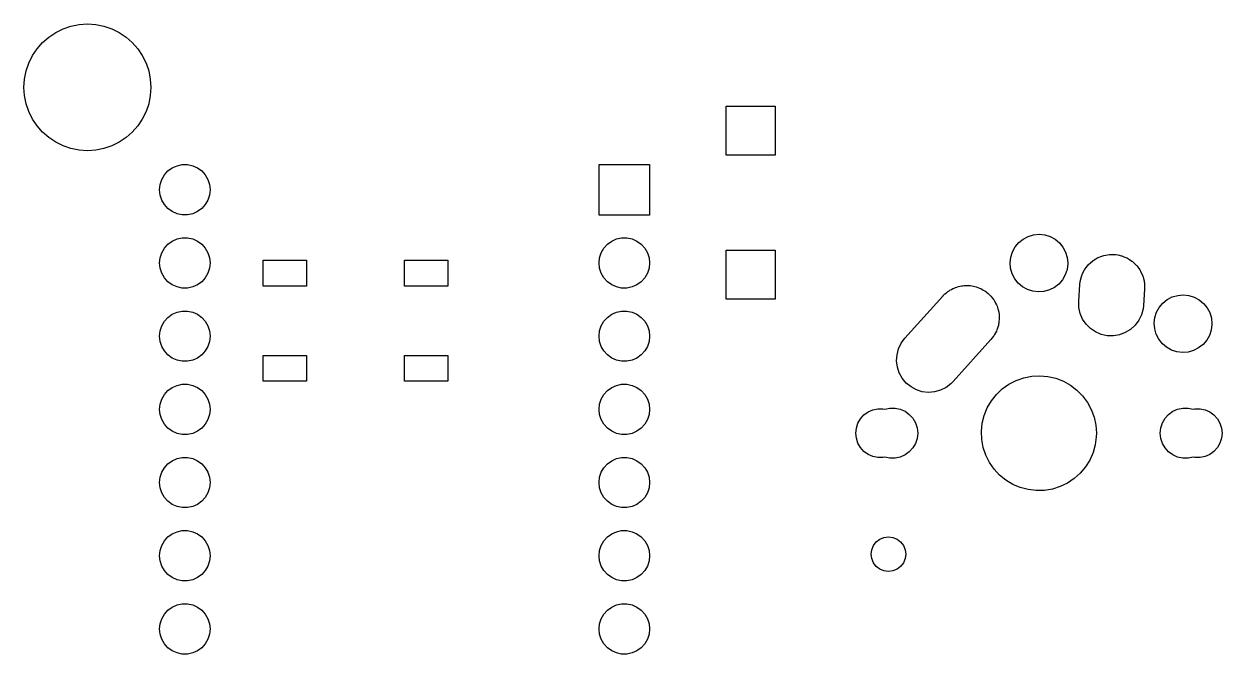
# Model space of a CAD drawing. Extents: x 124.3 to 210.2, y -114.7 to -26.3.
# Drawn here: x 124.3 to 165.85, y -48.17 to -26.3 of the extents above; entities that cross this region are included whole.
import ezdxf

# ---------------------------------------------------------------- set-up
doc = ezdxf.new("R2010")
doc.units = 0
doc.layers.add('BLACK', color=7, linetype='CONTINUOUS')

msp = doc.modelspace()

# ---------------------------------------------------------------- linework, layer by layer
at = {"layer": 'BLACK', "linetype": 'CONTINUOUS'}
for p, q in [((125.4, -26.5947), (125.658, -26.4675)), ((125.658, -26.4675), (125.931, -26.375)), ((125.931, -26.375), (126.213, -26.3188)), ((126.213, -26.3188), (126.5, -26.3)), ((126.5, -26.3), (126.787, -26.3188)), ((126.787, -26.3188), (127.069, -26.375)), ((127.069, -26.375), (127.342, -26.4675)), ((127.342, -26.4675), (127.6, -26.5947)), ((124.755, -27.1607), (124.944, -26.9444)), ((124.944, -26.9444), (125.161, -26.7546)), ((125.161, -26.7546), (125.4, -26.5947)), ((127.6, -26.5947), (127.839, -26.7546)), ((127.839, -26.7546), (128.056, -26.9444)), ((128.056, -26.9444), (128.245, -27.1607)), ((124.467, -27.6581), (124.595, -27.4)), ((124.595, -27.4), (124.755, -27.1607)), ((128.245, -27.1607), (128.405, -27.4)), ((128.405, -27.4), (128.533, -27.6581)), ((124.375, -27.9306), (124.467, -27.6581)), ((128.533, -27.6581), (128.625, -27.9306)), ((124.3, -28.5), (124.319, -28.2128)), ((124.319, -28.2128), (124.375, -27.9306)), ((128.625, -27.9306), (128.681, -28.2128)), ((128.681, -28.2128), (128.7, -28.5)), ((124.319, -28.7872), (124.3, -28.5)), ((128.7, -28.5), (128.681, -28.7872)), ((124.375, -29.0694), (124.319, -28.7872)), ((124.467, -29.3419), (124.375, -29.0694)), ((128.625, -29.0694), (128.533, -29.3419)), ((128.681, -28.7872), (128.625, -29.0694)), ((124.595, -29.6), (124.467, -29.3419)), ((128.533, -29.3419), (128.405, -29.6)), ((148.65, -30.85), (148.65, -29.15)), ((148.65, -29.15), (150.35, -29.15)), ((150.35, -29.15), (150.35, -30.85)), ((124.755, -29.8393), (124.595, -29.6)), ((124.944, -30.0556), (124.755, -29.8393)), ((128.245, -29.8393), (128.056, -30.0556)), ((128.405, -29.6), (128.245, -29.8393)), ((125.161, -30.2454), (124.944, -30.0556)), ((125.4, -30.4053), (125.161, -30.2454)), ((127.839, -30.2454), (127.6, -30.4053)), ((128.056, -30.0556), (127.839, -30.2454)), ((125.658, -30.5325), (125.4, -30.4053)), ((125.931, -30.625), (125.658, -30.5325)), ((126.213, -30.6812), (125.931, -30.625)), ((126.5, -30.7), (126.213, -30.6812)), ((126.787, -30.6812), (126.5, -30.7)), ((127.069, -30.625), (126.787, -30.6812)), ((127.342, -30.5325), (127.069, -30.625)), ((127.6, -30.4053), (127.342, -30.5325)), ((150.35, -30.85), (148.65, -30.85)), ((129.079, -31.6976), (129.171, -31.5389)), ((129.171, -31.5389), (129.294, -31.4028)), ((129.294, -31.4028), (129.442, -31.2951)), ((129.442, -31.2951), (129.609, -31.2206)), ((129.609, -31.2206), (129.788, -31.1825)), ((129.788, -31.1825), (129.972, -31.1825)), ((129.972, -31.1825), (130.151, -31.2206)), ((130.151, -31.2206), (130.318, -31.2951)), ((130.318, -31.2951), (130.466, -31.4028)), ((130.466, -31.4028), (130.589, -31.5389)), ((130.589, -31.5389), (130.681, -31.6976)), ((144.244, -32.9303), (144.244, -31.1777)), ((144.244, -31.1777), (145.996, -31.1777)), ((145.996, -31.1777), (145.996, -32.9303)), ((129.004, -32.054), (129.023, -31.8718)), ((129.023, -31.8718), (129.079, -31.6976)), ((130.681, -31.6976), (130.737, -31.8718)), ((130.737, -31.8718), (130.756, -32.054)), ((129.023, -32.2362), (129.004, -32.054)), ((129.079, -32.4104), (129.023, -32.2362)), ((130.737, -32.2362), (130.681, -32.4104)), ((130.756, -32.054), (130.737, -32.2362)), ((129.171, -32.5691), (129.079, -32.4104)), ((129.294, -32.7052), (129.171, -32.5691)), ((129.442, -32.8129), (129.294, -32.7052)), ((129.609, -32.8874), (129.442, -32.8129)), ((130.318, -32.8129), (130.151, -32.8874)), ((130.466, -32.7052), (130.318, -32.8129)), ((130.589, -32.5691), (130.466, -32.7052)), ((130.681, -32.4104), (130.589, -32.5691)), ((129.788, -32.9255), (129.609, -32.8874)), ((129.972, -32.9255), (129.788, -32.9255)), ((130.151, -32.8874), (129.972, -32.9255)), ((145.996, -32.9303), (144.244, -32.9303)), ((159.125, -33.6728), (159.313, -33.6177)), ((159.313, -33.6177), (159.507, -33.6)), ((159.507, -33.6), (159.701, -33.6204)), ((159.701, -33.6204), (159.888, -33.6781)), ((129.171, -34.0789), (129.294, -33.9428)), ((129.294, -33.9428), (129.442, -33.8351)), ((129.442, -33.8351), (129.609, -33.7606)), ((129.609, -33.7606), (129.788, -33.7225)), ((129.788, -33.7225), (129.972, -33.7225)), ((129.972, -33.7225), (130.151, -33.7606)), ((130.151, -33.7606), (130.318, -33.8351)), ((130.318, -33.8351), (130.466, -33.9428)), ((130.466, -33.9428), (130.589, -34.0789)), ((144.411, -34.0789), (144.534, -33.9428)), ((144.534, -33.9428), (144.682, -33.8351)), ((144.682, -33.8351), (144.849, -33.7606)), ((144.849, -33.7606), (145.028, -33.7225)), ((145.028, -33.7225), (145.212, -33.7225)), ((145.212, -33.7225), (145.391, -33.7606)), ((145.391, -33.7606), (145.558, -33.8351)), ((145.558, -33.8351), (145.706, -33.9428)), ((145.706, -33.9428), (145.829, -34.0789)), ((158.581, -34.2061), (158.675, -34.035)), ((158.675, -34.035), (158.8, -33.8855)), ((158.8, -33.8855), (158.952, -33.7632)), ((158.952, -33.7632), (159.125, -33.6728)), ((159.888, -33.6781), (160.059, -33.771)), ((160.059, -33.771), (160.21, -33.8954)), ((160.21, -33.8954), (160.333, -34.0466)), ((160.333, -34.0466), (160.425, -34.2189)), ((129.004, -34.594), (129.023, -34.4118)), ((129.023, -34.4118), (129.079, -34.2376)), ((129.079, -34.2376), (129.171, -34.0789)), ((130.589, -34.0789), (130.681, -34.2376)), ((130.681, -34.2376), (130.737, -34.4118)), ((130.737, -34.4118), (130.756, -34.594)), ((144.244, -34.594), (144.263, -34.4118)), ((144.263, -34.4118), (144.319, -34.2376)), ((144.319, -34.2376), (144.411, -34.0789)), ((145.829, -34.0789), (145.921, -34.2376)), ((145.921, -34.2376), (145.977, -34.4118)), ((145.977, -34.4118), (145.996, -34.594)), ((148.65, -35.85), (148.65, -34.15)), ((148.65, -34.15), (150.35, -34.15)), ((150.35, -34.15), (150.35, -35.85)), ((158.5, -34.586), (158.522, -34.3921)), ((158.522, -34.3921), (158.581, -34.2061)), ((160.425, -34.2189), (160.481, -34.4058)), ((160.481, -34.4058), (160.5, -34.6)), ((161.379, -34.5099), (161.468, -34.4566)), ((161.468, -34.4566), (161.546, -34.4088)), ((161.546, -34.4088), (161.552, -34.4066)), ((161.552, -34.4066), (161.556, -34.4046)), ((161.556, -34.4046), (161.681, -34.3584)), ((161.681, -34.3584), (161.746, -34.3338)), ((161.746, -34.3338), (161.748, -34.3335)), ((161.748, -34.3335), (161.749, -34.3333)), ((161.749, -34.3333), (161.952, -34.2985)), ((161.952, -34.2985), (161.954, -34.2985)), ((161.954, -34.2985), (161.957, -34.298)), ((161.957, -34.298), (162.02, -34.2994)), ((162.02, -34.2994), (162.158, -34.3012)), ((162.158, -34.3012), (162.164, -34.3025)), ((162.164, -34.3025), (162.171, -34.3027)), ((162.171, -34.3027), (162.24, -34.3176)), ((162.24, -34.3176), (162.36, -34.3413)), ((162.36, -34.3413), (162.37, -34.3456)), ((162.37, -34.3456), (162.38, -34.3476)), ((162.38, -34.3476), (162.446, -34.3758)), ((162.446, -34.3758), (162.551, -34.4176)), ((162.551, -34.4176), (162.564, -34.4262)), ((162.564, -34.4262), (162.576, -34.4313)), ((162.576, -34.4313), (162.635, -34.4707)), ((162.635, -34.4707), (162.725, -34.5275)), ((129.023, -34.7762), (129.004, -34.594)), ((129.079, -34.9504), (129.023, -34.7762)), ((130.737, -34.7762), (130.681, -34.9504)), ((130.756, -34.594), (130.737, -34.7762)), ((132.6, -35.4), (132.6, -34.5)), ((132.6, -34.5), (134.1, -34.5)), ((134.1, -34.5), (134.1, -35.4)), ((137.5, -35.4), (137.5, -34.5)), ((137.5, -34.5), (139, -34.5)), ((139, -34.5), (139, -35.4)), ((144.263, -34.7762), (144.244, -34.594)), ((144.319, -34.9504), (144.263, -34.7762)), ((145.977, -34.7762), (145.921, -34.9504)), ((145.996, -34.594), (145.977, -34.7762)), ((158.516, -34.7805), (158.5, -34.586)), ((158.57, -34.9681), (158.516, -34.7805)), ((160.475, -34.8215), (160.414, -35.0067)), ((160.5, -34.6279), (160.475, -34.8215)), ((160.5, -34.6), (160.5, -34.6279)), ((161.039, -34.9164), (161.078, -34.8355)), ((161.078, -34.8355), (161.09, -34.8202)), ((161.09, -34.8202), (161.096, -34.8073)), ((161.096, -34.8073), (161.151, -34.7385)), ((161.151, -34.7385), (161.206, -34.6643)), ((161.206, -34.6643), (161.217, -34.6543)), ((161.217, -34.6543), (161.224, -34.6456)), ((161.224, -34.6456), (161.295, -34.5836)), ((161.295, -34.5836), (161.364, -34.5203)), ((161.364, -34.5203), (161.373, -34.5148)), ((161.373, -34.5148), (161.379, -34.5099)), ((162.725, -34.5275), (162.74, -34.5415)), ((162.74, -34.5415), (162.754, -34.5506)), ((162.754, -34.5506), (162.802, -34.5989)), ((162.802, -34.5989), (162.876, -34.6672)), ((162.876, -34.6672), (162.891, -34.6875)), ((162.891, -34.6875), (162.905, -34.7014)), ((162.905, -34.7014), (162.942, -34.7559)), ((162.942, -34.7559), (162.999, -34.8322)), ((162.999, -34.8322), (163.012, -34.8589)), ((163.012, -34.8589), (163.025, -34.878)), ((163.025, -34.878), (163.051, -34.9362)), ((129.171, -35.1091), (129.079, -34.9504)), ((129.294, -35.2452), (129.171, -35.1091)), ((129.442, -35.3529), (129.294, -35.2452)), ((130.466, -35.2452), (130.318, -35.3529)), ((130.589, -35.1091), (130.466, -35.2452)), ((130.681, -34.9504), (130.589, -35.1091)), ((144.411, -35.1091), (144.319, -34.9504)), ((144.534, -35.2452), (144.411, -35.1091)), ((144.682, -35.3529), (144.534, -35.2452)), ((145.706, -35.2452), (145.558, -35.3529)), ((145.829, -35.1091), (145.706, -35.2452)), ((145.921, -34.9504), (145.829, -35.1091)), ((158.659, -35.1417), (158.57, -34.9681)), ((158.781, -35.2947), (158.659, -35.1417)), ((158.929, -35.4211), (158.781, -35.2947)), ((160.317, -35.1764), (160.19, -35.3242)), ((160.414, -35.0067), (160.317, -35.1764)), ((160.917, -35.3435), (160.93, -35.2343)), ((160.93, -35.2343), (160.937, -35.208)), ((160.937, -35.208), (160.94, -35.1861)), ((160.94, -35.1861), (160.963, -35.1113)), ((160.963, -35.1113), (160.985, -35.0278)), ((160.985, -35.0278), (160.995, -35.007)), ((160.995, -35.007), (161.001, -34.9895)), ((161.001, -34.9895), (161.039, -34.9164)), ((163.051, -34.9362), (163.09, -35.0168)), ((163.09, -35.0168), (163.1, -35.0499)), ((163.1, -35.0499), (163.11, -35.0742)), ((163.11, -35.0742), (163.123, -35.1335)), ((163.123, -35.1335), (163.146, -35.215)), ((163.146, -35.215), (163.15, -35.2537)), ((163.15, -35.2537), (163.156, -35.2829)), ((163.156, -35.2829), (163.158, -35.3408)), ((129.609, -35.4274), (129.442, -35.3529)), ((129.788, -35.4655), (129.609, -35.4274)), ((129.972, -35.4655), (129.788, -35.4655)), ((130.151, -35.4274), (129.972, -35.4655)), ((130.318, -35.3529), (130.151, -35.4274)), ((134.1, -35.4), (132.6, -35.4)), ((139, -35.4), (137.5, -35.4)), ((144.849, -35.4274), (144.682, -35.3529)), ((145.028, -35.4655), (144.849, -35.4274)), ((145.212, -35.4655), (145.028, -35.4655)), ((145.391, -35.4274), (145.212, -35.4655)), ((145.558, -35.3529), (145.391, -35.4274)), ((156.178, -35.7332), (156.184, -35.7256)), ((156.184, -35.7256), (156.195, -35.7155)), ((156.195, -35.7155), (156.24, -35.6706)), ((156.24, -35.6706), (156.289, -35.6338)), ((156.289, -35.6338), (156.339, -35.5899)), ((156.339, -35.5899), (156.377, -35.5671)), ((156.377, -35.5671), (156.411, -35.5418)), ((156.411, -35.5418), (156.462, -35.5165)), ((156.462, -35.5165), (156.516, -35.4846)), ((156.516, -35.4846), (156.561, -35.4678)), ((156.561, -35.4678), (156.602, -35.4476)), ((156.602, -35.4476), (156.654, -35.4334)), ((156.654, -35.4334), (156.709, -35.4133)), ((156.709, -35.4133), (156.761, -35.4044)), ((156.761, -35.4044), (156.809, -35.3914)), ((156.809, -35.3914), (156.859, -35.3876)), ((156.859, -35.3876), (156.912, -35.3785)), ((156.912, -35.3785), (156.969, -35.3792)), ((156.969, -35.3792), (157.022, -35.3752)), ((157.022, -35.3752), (157.068, -35.3805)), ((157.068, -35.3805), (157.118, -35.3812)), ((157.118, -35.3812), (157.178, -35.3931)), ((157.178, -35.3931), (157.234, -35.3996)), ((157.234, -35.3996), (157.275, -35.4124)), ((157.275, -35.4124), (157.32, -35.4213)), ((157.32, -35.4213), (157.381, -35.4457)), ((157.381, -35.4457), (157.438, -35.4637)), ((157.438, -35.4637), (157.472, -35.4822)), ((157.472, -35.4822), (157.511, -35.4976)), ((157.511, -35.4976), (157.57, -35.535)), ((157.57, -35.535), (157.626, -35.5651)), ((157.626, -35.5651), (157.653, -35.5875)), ((157.653, -35.5875), (157.685, -35.6075)), ((157.685, -35.6075), (157.74, -35.6582)), ((157.74, -35.6582), (157.791, -35.7003)), ((157.791, -35.7003), (157.812, -35.7246)), ((157.812, -35.7246), (157.836, -35.7472)), ((159.1, -35.5164), (158.929, -35.4211)), ((159.285, -35.5767), (159.1, -35.5164)), ((159.479, -35.5998), (159.285, -35.5767)), ((159.674, -35.5848), (159.479, -35.5998)), ((159.862, -35.5323), (159.674, -35.5848)), ((160.036, -35.4443), (159.862, -35.5323)), ((160.19, -35.3242), (160.036, -35.4443)), ((160.878, -35.9235), (160.917, -35.3435)), ((163.162, -35.4965), (163.122, -36.0765)), ((163.158, -35.3408), (163.165, -35.42)), ((163.163, -35.4789), (163.162, -35.4905)), ((163.162, -35.4905), (163.162, -35.4965)), ((163.165, -35.42), (163.163, -35.4789)), ((164.125, -35.7728), (164.313, -35.7177)), ((164.313, -35.7177), (164.507, -35.7)), ((164.507, -35.7), (164.701, -35.7204)), ((164.701, -35.7204), (164.888, -35.7781)), ((150.35, -35.85), (148.65, -35.85)), ((154.853, -37.2087), (156.163, -35.7487)), ((156.163, -35.7487), (156.178, -35.7332)), ((157.836, -35.7472), (157.884, -35.8109)), ((157.884, -35.8109), (157.928, -35.8644)), ((157.928, -35.8644), (157.942, -35.8887)), ((157.942, -35.8887), (157.959, -35.9122)), ((157.959, -35.9122), (157.997, -35.9879)), ((157.997, -35.9879), (158.032, -36.0514)), ((158.032, -36.0514), (158.039, -36.0742)), ((158.039, -36.0742), (158.05, -36.0968)), ((158.05, -36.0968), (158.075, -36.1832)), ((160.883, -36.1371), (160.878, -35.9235)), ((160.929, -36.3458), (160.883, -36.1371)), ((163.122, -36.0765), (163.11, -36.1857)), ((163.581, -36.3061), (163.675, -36.135)), ((163.675, -36.135), (163.8, -35.9855)), ((163.8, -35.9855), (163.952, -35.8632)), ((163.952, -35.8632), (164.125, -35.7728)), ((164.888, -35.7781), (165.059, -35.871)), ((165.059, -35.871), (165.21, -35.9954)), ((165.21, -35.9954), (165.333, -36.1466)), ((165.333, -36.1466), (165.425, -36.3189)), ((129.171, -36.6189), (129.294, -36.4828)), ((129.294, -36.4828), (129.442, -36.3751)), ((129.442, -36.3751), (129.609, -36.3006)), ((129.609, -36.3006), (129.788, -36.2625)), ((129.788, -36.2625), (129.972, -36.2625)), ((129.972, -36.2625), (130.151, -36.3006)), ((130.151, -36.3006), (130.318, -36.3751)), ((130.318, -36.3751), (130.466, -36.4828)), ((130.466, -36.4828), (130.589, -36.6189)), ((144.411, -36.6189), (144.534, -36.4828)), ((144.534, -36.4828), (144.682, -36.3751)), ((144.682, -36.3751), (144.849, -36.3006)), ((144.849, -36.3006), (145.028, -36.2625)), ((145.028, -36.2625), (145.212, -36.2625)), ((145.212, -36.2625), (145.391, -36.3006)), ((145.391, -36.3006), (145.558, -36.3751)), ((145.558, -36.3751), (145.706, -36.4828)), ((145.706, -36.4828), (145.829, -36.6189)), ((158.075, -36.1832), (158.098, -36.2546)), ((158.098, -36.2546), (158.1, -36.2746)), ((158.1, -36.2746), (158.106, -36.295)), ((158.106, -36.295), (158.115, -36.3903)), ((158.123, -36.5589), (158.114, -36.6219)), ((158.115, -36.3903), (158.124, -36.4666)), ((158.124, -36.4666), (158.123, -36.4829)), ((158.123, -36.4829), (158.125, -36.5)), ((158.125, -36.5), (158.123, -36.5589)), ((161.014, -36.542), (160.929, -36.3458)), ((161.134, -36.7186), (161.014, -36.542)), ((163.054, -36.3921), (162.961, -36.5845)), ((163.11, -36.1857), (163.054, -36.3921)), ((163.5, -36.686), (163.522, -36.4921)), ((163.522, -36.4921), (163.581, -36.3061)), ((165.425, -36.3189), (165.481, -36.5058)), ((165.481, -36.5058), (165.5, -36.7)), ((129.004, -37.134), (129.023, -36.9518)), ((129.023, -36.9518), (129.079, -36.7776)), ((129.079, -36.7776), (129.171, -36.6189)), ((130.589, -36.6189), (130.681, -36.7776)), ((130.681, -36.7776), (130.737, -36.9518)), ((130.737, -36.9518), (130.756, -37.134)), ((144.244, -37.134), (144.263, -36.9518)), ((144.263, -36.9518), (144.319, -36.7776)), ((144.319, -36.7776), (144.411, -36.6189)), ((145.829, -36.6189), (145.921, -36.7776)), ((145.921, -36.7776), (145.977, -36.9518)), ((145.977, -36.9518), (145.996, -37.134)), ((158.028, -36.9576), (157.992, -37.0209)), ((158.04, -36.9201), (158.028, -36.9576)), ((158.056, -36.8866), (158.04, -36.9201)), ((158.072, -36.8271), (158.056, -36.8866)), ((158.094, -36.7626), (158.072, -36.8271)), ((158.1, -36.7194), (158.094, -36.7626)), ((158.111, -36.6799), (158.1, -36.7194)), ((158.114, -36.6219), (158.111, -36.6799)), ((161.286, -36.8693), (161.134, -36.7186)), ((161.463, -36.9887), (161.286, -36.8693)), ((162.675, -36.8996), (162.493, -37.0111)), ((162.833, -36.7557), (162.675, -36.8996)), ((162.961, -36.5845), (162.833, -36.7557)), ((163.516, -36.8805), (163.5, -36.686)), ((163.57, -37.0681), (163.516, -36.8805)), ((165.475, -36.9215), (165.414, -37.1067)), ((165.5, -36.7279), (165.475, -36.9215)), ((165.5, -36.7), (165.5, -36.7279)), ((129.023, -37.3162), (129.004, -37.134)), ((129.079, -37.4904), (129.023, -37.3162)), ((130.737, -37.3162), (130.681, -37.4904)), ((130.756, -37.134), (130.737, -37.3162)), ((144.263, -37.3162), (144.244, -37.134)), ((144.319, -37.4904), (144.263, -37.3162)), ((145.977, -37.3162), (145.921, -37.4904)), ((145.996, -37.134), (145.977, -37.3162)), ((154.634, -37.5734), (154.726, -37.3806)), ((154.726, -37.3806), (154.853, -37.2087)), ((157.837, -37.2513), (156.527, -38.7113)), ((157.878, -37.1966), (157.837, -37.2513)), ((157.927, -37.1372), (157.878, -37.1966)), ((157.944, -37.1063), (157.927, -37.1372)), ((157.964, -37.0794), (157.944, -37.1063)), ((157.992, -37.0209), (157.964, -37.0794)), ((161.66, -37.0723), (161.463, -36.9887)), ((161.869, -37.1173), (161.66, -37.0723)), ((162.082, -37.122), (161.869, -37.1173)), ((162.293, -37.0862), (162.082, -37.122)), ((162.493, -37.0111), (162.293, -37.0862)), ((163.659, -37.2417), (163.57, -37.0681)), ((163.781, -37.3947), (163.659, -37.2417)), ((163.929, -37.5211), (163.781, -37.3947)), ((165.317, -37.2764), (165.19, -37.4242)), ((165.414, -37.1067), (165.317, -37.2764)), ((129.171, -37.6491), (129.079, -37.4904)), ((129.294, -37.7852), (129.171, -37.6491)), ((129.442, -37.8929), (129.294, -37.7852)), ((130.466, -37.7852), (130.318, -37.8929)), ((130.589, -37.6491), (130.466, -37.7852)), ((130.681, -37.4904), (130.589, -37.6491)), ((132.6, -38.7), (132.6, -37.8)), ((132.6, -37.8), (134.1, -37.8)), ((134.1, -37.8), (134.1, -38.7)), ((137.5, -38.7), (137.5, -37.8)), ((137.5, -37.8), (139, -37.8)), ((139, -37.8), (139, -38.7)), ((144.411, -37.6491), (144.319, -37.4904)), ((144.534, -37.7852), (144.411, -37.6491)), ((144.682, -37.8929), (144.534, -37.7852)), ((145.706, -37.7852), (145.558, -37.8929)), ((145.829, -37.6491), (145.706, -37.7852)), ((145.921, -37.4904), (145.829, -37.6491)), ((154.565, -37.9934), (154.579, -37.7801)), ((154.579, -37.7801), (154.634, -37.5734)), ((164.1, -37.6164), (163.929, -37.5211)), ((164.285, -37.6767), (164.1, -37.6164)), ((164.479, -37.6998), (164.285, -37.6767)), ((164.674, -37.6848), (164.479, -37.6998)), ((164.862, -37.6323), (164.674, -37.6848)), ((165.036, -37.5443), (164.862, -37.6323)), ((165.19, -37.4242), (165.036, -37.5443)), ((129.609, -37.9674), (129.442, -37.8929)), ((129.788, -38.0055), (129.609, -37.9674)), ((129.972, -38.0055), (129.788, -38.0055)), ((130.151, -37.9674), (129.972, -38.0055)), ((130.318, -37.8929), (130.151, -37.9674)), ((144.849, -37.9674), (144.682, -37.8929)), ((145.028, -38.0055), (144.849, -37.9674)), ((145.212, -38.0055), (145.028, -38.0055)), ((145.391, -37.9674), (145.212, -38.0055)), ((145.558, -37.8929), (145.391, -37.9674)), ((154.592, -38.2054), (154.565, -37.9934)), ((154.658, -38.4086), (154.592, -38.2054)), ((154.762, -38.5956), (154.658, -38.4086)), ((154.899, -38.7597), (154.762, -38.5956)), ((158.708, -38.6701), (158.974, -38.5768)), ((158.974, -38.5768), (159.25, -38.5218)), ((159.25, -38.5218), (159.531, -38.5063)), ((159.531, -38.5063), (159.812, -38.5306)), ((159.812, -38.5306), (160.086, -38.5942)), ((160.086, -38.5942), (160.349, -38.6959)), ((129.171, -39.1589), (129.294, -39.0228)), ((129.294, -39.0228), (129.442, -38.9151)), ((129.442, -38.9151), (129.609, -38.8406)), ((129.609, -38.8406), (129.788, -38.8025)), ((129.788, -38.8025), (129.972, -38.8025)), ((129.972, -38.8025), (130.151, -38.8406)), ((130.151, -38.8406), (130.318, -38.9151)), ((130.318, -38.9151), (130.466, -39.0228)), ((130.466, -39.0228), (130.589, -39.1589)), ((134.1, -38.7), (132.6, -38.7)), ((139, -38.7), (137.5, -38.7)), ((144.411, -39.1589), (144.534, -39.0228)), ((144.534, -39.0228), (144.682, -38.9151)), ((144.682, -38.9151), (144.849, -38.8406)), ((144.849, -38.8406), (145.028, -38.8025)), ((145.028, -38.8025), (145.212, -38.8025)), ((145.212, -38.8025), (145.391, -38.8406)), ((145.391, -38.8406), (145.558, -38.9151)), ((145.558, -38.9151), (145.706, -39.0228)), ((145.706, -39.0228), (145.829, -39.1589)), ((155.064, -38.8949), (154.899, -38.7597)), ((155.252, -38.9963), (155.064, -38.8949)), ((155.456, -39.0604), (155.252, -38.9963)), ((156.088, -39.0124), (155.881, -39.0686)), ((156.279, -38.9182), (156.088, -39.0124)), ((156.45, -38.7894), (156.279, -38.9182)), ((156.527, -38.7113), (156.45, -38.7894)), ((158.025, -39.1581), (158.229, -38.9637)), ((158.229, -38.9637), (158.458, -38.7999)), ((158.458, -38.7999), (158.708, -38.6701)), ((160.349, -38.6959), (160.595, -38.8335)), ((160.595, -38.8335), (160.819, -39.0044)), ((160.819, -39.0044), (161.016, -39.2051)), ((129.023, -39.4918), (129.079, -39.3176)), ((129.079, -39.3176), (129.171, -39.1589)), ((130.589, -39.1589), (130.681, -39.3176)), ((130.681, -39.3176), (130.737, -39.4918)), ((144.263, -39.4918), (144.319, -39.3176)), ((144.319, -39.3176), (144.411, -39.1589)), ((145.829, -39.1589), (145.921, -39.3176)), ((145.921, -39.3176), (145.977, -39.4918)), ((155.668, -39.0848), (155.456, -39.0604)), ((155.881, -39.0686), (155.668, -39.0848)), ((157.709, -39.6228), (157.851, -39.3793)), ((157.851, -39.3793), (158.025, -39.1581)), ((161.016, -39.2051), (161.184, -39.4316)), ((161.184, -39.4316), (161.317, -39.6795)), ((129.004, -39.674), (129.023, -39.4918)), ((129.023, -39.8562), (129.004, -39.674)), ((129.079, -40.0304), (129.023, -39.8562)), ((130.737, -39.8562), (130.681, -40.0304)), ((130.737, -39.4918), (130.756, -39.674)), ((130.756, -39.674), (130.737, -39.8562)), ((144.244, -39.674), (144.263, -39.4918)), ((144.263, -39.8562), (144.244, -39.674)), ((144.319, -40.0304), (144.263, -39.8562)), ((145.977, -39.8562), (145.921, -40.0304)), ((145.977, -39.4918), (145.996, -39.674)), ((145.996, -39.674), (145.977, -39.8562)), ((153.312, -40.0004), (153.431, -39.8683)), ((153.431, -39.8683), (153.575, -39.7639)), ((153.575, -39.7639), (153.737, -39.6916)), ((153.737, -39.6916), (153.911, -39.6547)), ((153.911, -39.6547), (154.089, -39.6547)), ((154.089, -39.6547), (154.15, -39.6677)), ((154.15, -39.6677), (154.329, -39.6298)), ((154.329, -39.6298), (154.511, -39.6298)), ((154.511, -39.6298), (154.69, -39.6678)), ((154.69, -39.6678), (154.857, -39.7422)), ((154.857, -39.7422), (155.005, -39.8497)), ((155.005, -39.8497), (155.128, -39.9857)), ((157.536, -40.1572), (157.604, -39.8839)), ((157.604, -39.8839), (157.709, -39.6228)), ((161.317, -39.6795), (161.415, -39.9437)), ((163.872, -39.9857), (163.995, -39.8497)), ((163.995, -39.8497), (164.142, -39.7422)), ((164.142, -39.7422), (164.31, -39.6678)), ((164.31, -39.6678), (164.489, -39.6298)), ((164.489, -39.6298), (164.671, -39.6298)), ((164.671, -39.6298), (164.85, -39.6677)), ((164.85, -39.6677), (164.911, -39.6547)), ((164.911, -39.6547), (165.089, -39.6547)), ((165.089, -39.6547), (165.263, -39.6916)), ((165.263, -39.6916), (165.425, -39.7639)), ((165.425, -39.7639), (165.569, -39.8683)), ((165.569, -39.8683), (165.688, -40.0004)), ((129.171, -40.1891), (129.079, -40.0304)), ((129.294, -40.3252), (129.171, -40.1891)), ((130.589, -40.1891), (130.466, -40.3252)), ((130.681, -40.0304), (130.589, -40.1891)), ((144.411, -40.1891), (144.319, -40.0304)), ((144.534, -40.3252), (144.411, -40.1891)), ((145.829, -40.1891), (145.706, -40.3252)), ((145.921, -40.0304), (145.829, -40.1891)), ((153.169, -40.3233), (153.223, -40.1543)), ((153.223, -40.1543), (153.312, -40.0004)), ((155.128, -39.9857), (155.219, -40.1441)), ((155.219, -40.1441), (155.276, -40.3181)), ((157.507, -40.4374), (157.536, -40.1572)), ((161.415, -39.9437), (161.474, -40.2191)), ((161.474, -40.2191), (161.494, -40.5)), ((163.724, -40.3181), (163.781, -40.1441)), ((163.781, -40.1441), (163.872, -39.9857)), ((165.688, -40.0004), (165.777, -40.1543)), ((165.777, -40.1543), (165.831, -40.3233)), ((129.442, -40.4329), (129.294, -40.3252)), ((129.609, -40.5074), (129.442, -40.4329)), ((129.788, -40.5455), (129.609, -40.5074)), ((129.972, -40.5455), (129.788, -40.5455)), ((130.151, -40.5074), (129.972, -40.5455)), ((130.318, -40.4329), (130.151, -40.5074)), ((130.466, -40.3252), (130.318, -40.4329)), ((144.682, -40.4329), (144.534, -40.3252)), ((144.849, -40.5074), (144.682, -40.4329)), ((145.028, -40.5455), (144.849, -40.5074)), ((145.212, -40.5455), (145.028, -40.5455)), ((145.391, -40.5074), (145.212, -40.5455)), ((145.558, -40.4329), (145.391, -40.5074)), ((145.706, -40.3252), (145.558, -40.4329)), ((153.15, -40.5), (153.169, -40.3233)), ((153.169, -40.6767), (153.15, -40.5)), ((153.223, -40.8457), (153.169, -40.6767)), ((155.276, -40.6819), (155.219, -40.8559)), ((155.276, -40.3181), (155.295, -40.5)), ((155.295, -40.5), (155.276, -40.6819)), ((157.518, -40.7188), (157.507, -40.4374)), ((157.569, -40.9959), (157.518, -40.7188)), ((161.49, -40.6252), (161.452, -40.9043)), ((161.494, -40.5), (161.49, -40.6252)), ((163.705, -40.5), (163.724, -40.3181)), ((163.724, -40.6819), (163.705, -40.5)), ((163.781, -40.8559), (163.724, -40.6819)), ((165.831, -40.6767), (165.777, -40.8457)), ((165.831, -40.3233), (165.85, -40.5)), ((165.85, -40.5), (165.831, -40.6767)), ((153.312, -40.9996), (153.223, -40.8457)), ((153.431, -41.1317), (153.312, -40.9996)), ((153.575, -41.2361), (153.431, -41.1317)), ((155.128, -41.0143), (155.005, -41.1503)), ((155.219, -40.8559), (155.128, -41.0143)), ((157.658, -41.263), (157.569, -40.9959)), ((161.452, -40.9043), (161.376, -41.1754)), ((163.872, -41.0143), (163.781, -40.8559)), ((163.995, -41.1503), (163.872, -41.0143)), ((165.569, -41.1317), (165.425, -41.2361)), ((165.688, -40.9996), (165.569, -41.1317)), ((165.777, -40.8457), (165.688, -40.9996)), ((129.294, -41.5628), (129.442, -41.4551)), ((129.442, -41.4551), (129.609, -41.3806)), ((129.609, -41.3806), (129.788, -41.3425)), ((129.788, -41.3425), (129.972, -41.3425)), ((129.972, -41.3425), (130.151, -41.3806)), ((130.151, -41.3806), (130.318, -41.4551)), ((130.318, -41.4551), (130.466, -41.5628)), ((144.534, -41.5628), (144.682, -41.4551)), ((144.682, -41.4551), (144.849, -41.3806)), ((144.849, -41.3806), (145.028, -41.3425)), ((145.028, -41.3425), (145.212, -41.3425)), ((145.212, -41.3425), (145.391, -41.3806)), ((145.391, -41.3806), (145.558, -41.4551)), ((145.558, -41.4551), (145.706, -41.5628)), ((153.737, -41.3084), (153.575, -41.2361)), ((153.911, -41.3453), (153.737, -41.3084)), ((154.089, -41.3453), (153.911, -41.3453)), ((154.15, -41.3323), (154.089, -41.3453)), ((154.329, -41.3702), (154.15, -41.3323)), ((154.511, -41.3702), (154.329, -41.3702)), ((154.69, -41.3322), (154.511, -41.3702)), ((154.857, -41.2578), (154.69, -41.3322)), ((155.005, -41.1503), (154.857, -41.2578)), ((157.784, -41.515), (157.658, -41.263)), ((157.944, -41.7467), (157.784, -41.515)), ((161.262, -41.433), (161.113, -41.672)), ((161.376, -41.1754), (161.262, -41.433)), ((164.142, -41.2578), (163.995, -41.1503)), ((164.31, -41.3322), (164.142, -41.2578)), ((164.489, -41.3702), (164.31, -41.3322)), ((164.671, -41.3702), (164.489, -41.3702)), ((164.85, -41.3323), (164.671, -41.3702)), ((164.911, -41.3453), (164.85, -41.3323)), ((165.089, -41.3453), (164.911, -41.3453)), ((165.263, -41.3084), (165.089, -41.3453)), ((165.425, -41.2361), (165.263, -41.3084)), ((129.023, -42.0318), (129.079, -41.8576)), ((129.079, -41.8576), (129.171, -41.6989)), ((129.171, -41.6989), (129.294, -41.5628)), ((130.466, -41.5628), (130.589, -41.6989)), ((130.589, -41.6989), (130.681, -41.8576)), ((130.681, -41.8576), (130.737, -42.0318)), ((144.263, -42.0318), (144.319, -41.8576)), ((144.319, -41.8576), (144.411, -41.6989)), ((144.411, -41.6989), (144.534, -41.5628)), ((145.706, -41.5628), (145.829, -41.6989)), ((145.829, -41.6989), (145.921, -41.8576)), ((145.921, -41.8576), (145.977, -42.0318)), ((158.135, -41.9535), (157.944, -41.7467)), ((158.353, -42.1313), (158.135, -41.9535)), ((160.932, -41.8876), (160.722, -42.0755)), ((161.113, -41.672), (160.932, -41.8876)), ((129.004, -42.214), (129.023, -42.0318)), ((129.023, -42.3962), (129.004, -42.214)), ((130.737, -42.0318), (130.756, -42.214)), ((130.756, -42.214), (130.737, -42.3962)), ((144.244, -42.214), (144.263, -42.0318)), ((144.263, -42.3962), (144.244, -42.214)), ((145.977, -42.0318), (145.996, -42.214)), ((145.996, -42.214), (145.977, -42.3962)), ((158.595, -42.2766), (158.353, -42.1313)), ((158.854, -42.3864), (158.595, -42.2766)), ((160.234, -42.3539), (159.965, -42.4388)), ((160.488, -42.232), (160.234, -42.3539)), ((160.722, -42.0755), (160.488, -42.232)), ((129.079, -42.5704), (129.023, -42.3962)), ((129.171, -42.7291), (129.079, -42.5704)), ((129.294, -42.8652), (129.171, -42.7291)), ((130.589, -42.7291), (130.466, -42.8652)), ((130.681, -42.5704), (130.589, -42.7291)), ((130.737, -42.3962), (130.681, -42.5704)), ((144.319, -42.5704), (144.263, -42.3962)), ((144.411, -42.7291), (144.319, -42.5704)), ((144.534, -42.8652), (144.411, -42.7291)), ((145.829, -42.7291), (145.706, -42.8652)), ((145.921, -42.5704), (145.829, -42.7291)), ((145.977, -42.3962), (145.921, -42.5704)), ((159.126, -42.4586), (158.854, -42.3864)), ((159.406, -42.4917), (159.126, -42.4586)), ((159.688, -42.4851), (159.406, -42.4917)), ((159.965, -42.4388), (159.688, -42.4851)), ((129.442, -42.9729), (129.294, -42.8652)), ((129.609, -43.0474), (129.442, -42.9729)), ((129.788, -43.0855), (129.609, -43.0474)), ((129.972, -43.0855), (129.788, -43.0855)), ((130.151, -43.0474), (129.972, -43.0855)), ((130.318, -42.9729), (130.151, -43.0474)), ((130.466, -42.8652), (130.318, -42.9729)), ((144.682, -42.9729), (144.534, -42.8652)), ((144.849, -43.0474), (144.682, -42.9729)), ((145.028, -43.0855), (144.849, -43.0474)), ((145.212, -43.0855), (145.028, -43.0855)), ((145.391, -43.0474), (145.212, -43.0855)), ((145.558, -42.9729), (145.391, -43.0474)), ((145.706, -42.8652), (145.558, -42.9729)), ((129.294, -44.1028), (129.442, -43.9951)), ((129.442, -43.9951), (129.609, -43.9206)), ((129.609, -43.9206), (129.788, -43.8825)), ((129.788, -43.8825), (129.972, -43.8825)), ((129.972, -43.8825), (130.151, -43.9206)), ((130.151, -43.9206), (130.318, -43.9951)), ((130.318, -43.9951), (130.466, -44.1028)), ((144.534, -44.1028), (144.682, -43.9951)), ((144.682, -43.9951), (144.849, -43.9206)), ((144.849, -43.9206), (145.028, -43.8825)), ((145.028, -43.8825), (145.212, -43.8825)), ((145.212, -43.8825), (145.391, -43.9206)), ((145.391, -43.9206), (145.558, -43.9951)), ((145.558, -43.9951), (145.706, -44.1028)), ((129.023, -44.5718), (129.079, -44.3976)), ((129.079, -44.3976), (129.171, -44.2389)), ((129.171, -44.2389), (129.294, -44.1028)), ((130.466, -44.1028), (130.589, -44.2389)), ((130.589, -44.2389), (130.681, -44.3976)), ((130.681, -44.3976), (130.737, -44.5718)), ((144.263, -44.5718), (144.319, -44.3976)), ((144.319, -44.3976), (144.411, -44.2389)), ((144.411, -44.2389), (144.534, -44.1028)), ((145.706, -44.1028), (145.829, -44.2389)), ((145.829, -44.2389), (145.921, -44.3976)), ((145.921, -44.3976), (145.977, -44.5718)), ((153.7, -44.5447), (153.76, -44.4)), ((153.76, -44.4), (153.856, -44.2757)), ((153.856, -44.2757), (153.98, -44.1804)), ((153.98, -44.1804), (154.125, -44.1204)), ((154.125, -44.1204), (154.28, -44.1)), ((154.28, -44.1), (154.435, -44.1204)), ((154.435, -44.1204), (154.58, -44.1804)), ((154.58, -44.1804), (154.704, -44.2757)), ((154.704, -44.2757), (154.8, -44.4)), ((154.8, -44.4), (154.86, -44.5447)), ((129.004, -44.754), (129.023, -44.5718)), ((129.023, -44.9362), (129.004, -44.754)), ((130.737, -44.5718), (130.756, -44.754)), ((130.756, -44.754), (130.737, -44.9362)), ((144.244, -44.754), (144.263, -44.5718)), ((144.263, -44.9362), (144.244, -44.754)), ((145.977, -44.5718), (145.996, -44.754)), ((145.996, -44.754), (145.977, -44.9362)), ((153.68, -44.7), (153.7, -44.5447)), ((153.7, -44.8553), (153.68, -44.7)), ((153.76, -45), (153.7, -44.8553)), ((154.86, -44.8553), (154.8, -45)), ((154.86, -44.5447), (154.88, -44.7)), ((154.88, -44.7), (154.86, -44.8553)), ((129.079, -45.1104), (129.023, -44.9362)), ((129.171, -45.2691), (129.079, -45.1104)), ((129.294, -45.4052), (129.171, -45.2691)), ((130.589, -45.2691), (130.466, -45.4052)), ((130.681, -45.1104), (130.589, -45.2691)), ((130.737, -44.9362), (130.681, -45.1104)), ((144.319, -45.1104), (144.263, -44.9362)), ((144.411, -45.2691), (144.319, -45.1104)), ((144.534, -45.4052), (144.411, -45.2691)), ((145.829, -45.2691), (145.706, -45.4052)), ((145.921, -45.1104), (145.829, -45.2691)), ((145.977, -44.9362), (145.921, -45.1104)), ((153.856, -45.1243), (153.76, -45)), ((153.98, -45.2196), (153.856, -45.1243)), ((154.125, -45.2796), (153.98, -45.2196)), ((154.28, -45.3), (154.125, -45.2796)), ((154.435, -45.2796), (154.28, -45.3)), ((154.58, -45.2196), (154.435, -45.2796)), ((154.704, -45.1243), (154.58, -45.2196)), ((154.8, -45), (154.704, -45.1243)), ((129.442, -45.5129), (129.294, -45.4052)), ((129.609, -45.5874), (129.442, -45.5129)), ((129.788, -45.6255), (129.609, -45.5874)), ((129.972, -45.6255), (129.788, -45.6255)), ((130.151, -45.5874), (129.972, -45.6255)), ((130.318, -45.5129), (130.151, -45.5874)), ((130.466, -45.4052), (130.318, -45.5129)), ((144.682, -45.5129), (144.534, -45.4052)), ((144.849, -45.5874), (144.682, -45.5129)), ((145.028, -45.6255), (144.849, -45.5874)), ((145.212, -45.6255), (145.028, -45.6255)), ((145.391, -45.5874), (145.212, -45.6255)), ((145.558, -45.5129), (145.391, -45.5874)), ((145.706, -45.4052), (145.558, -45.5129)), ((129.294, -46.6428), (129.442, -46.5351)), ((129.442, -46.5351), (129.609, -46.4606)), ((129.609, -46.4606), (129.788, -46.4225)), ((129.788, -46.4225), (129.972, -46.4225)), ((129.972, -46.4225), (130.151, -46.4606)), ((130.151, -46.4606), (130.318, -46.5351)), ((130.318, -46.5351), (130.466, -46.6428)), ((144.534, -46.6428), (144.682, -46.5351)), ((144.682, -46.5351), (144.849, -46.4606)), ((144.849, -46.4606), (145.028, -46.4225)), ((145.028, -46.4225), (145.212, -46.4225)), ((145.212, -46.4225), (145.391, -46.4606)), ((145.391, -46.4606), (145.558, -46.5351)), ((145.558, -46.5351), (145.706, -46.6428)), ((129.023, -47.1118), (129.079, -46.9376)), ((129.079, -46.9376), (129.171, -46.7789)), ((129.171, -46.7789), (129.294, -46.6428)), ((130.466, -46.6428), (130.589, -46.7789)), ((130.589, -46.7789), (130.681, -46.9376)), ((130.681, -46.9376), (130.737, -47.1118)), ((144.263, -47.1118), (144.319, -46.9376)), ((144.319, -46.9376), (144.411, -46.7789)), ((144.411, -46.7789), (144.534, -46.6428)), ((145.706, -46.6428), (145.829, -46.7789)), ((145.829, -46.7789), (145.921, -46.9376)), ((145.921, -46.9376), (145.977, -47.1118)), ((129.004, -47.294), (129.023, -47.1118)), ((129.023, -47.4762), (129.004, -47.294)), ((130.737, -47.1118), (130.756, -47.294)), ((130.756, -47.294), (130.737, -47.4762)), ((144.244, -47.294), (144.263, -47.1118)), ((144.263, -47.4762), (144.244, -47.294)), ((145.977, -47.1118), (145.996, -47.294)), ((145.996, -47.294), (145.977, -47.4762)), ((129.079, -47.6504), (129.023, -47.4762)), ((129.171, -47.8091), (129.079, -47.6504)), ((130.681, -47.6504), (130.589, -47.8091)), ((130.737, -47.4762), (130.681, -47.6504)), ((144.319, -47.6504), (144.263, -47.4762)), ((144.411, -47.8091), (144.319, -47.6504)), ((145.921, -47.6504), (145.829, -47.8091)), ((145.977, -47.4762), (145.921, -47.6504)), ((129.294, -47.9452), (129.171, -47.8091)), ((129.442, -48.0529), (129.294, -47.9452)), ((129.609, -48.1274), (129.442, -48.0529)), ((129.788, -48.1655), (129.609, -48.1274)), ((129.972, -48.1655), (129.788, -48.1655)), ((130.151, -48.1274), (129.972, -48.1655)), ((130.318, -48.0529), (130.151, -48.1274)), ((130.466, -47.9452), (130.318, -48.0529)), ((130.589, -47.8091), (130.466, -47.9452)), ((144.534, -47.9452), (144.411, -47.8091)), ((144.682, -48.0529), (144.534, -47.9452)), ((144.849, -48.1274), (144.682, -48.0529)), ((145.028, -48.1655), (144.849, -48.1274)), ((145.212, -48.1655), (145.028, -48.1655)), ((145.391, -48.1274), (145.212, -48.1655)), ((145.558, -48.0529), (145.391, -48.1274)), ((145.706, -47.9452), (145.558, -48.0529)), ((145.829, -47.8091), (145.706, -47.9452))]:
    msp.add_line(p, q, dxfattribs=at)

doc.saveas('drawing.dxf')
